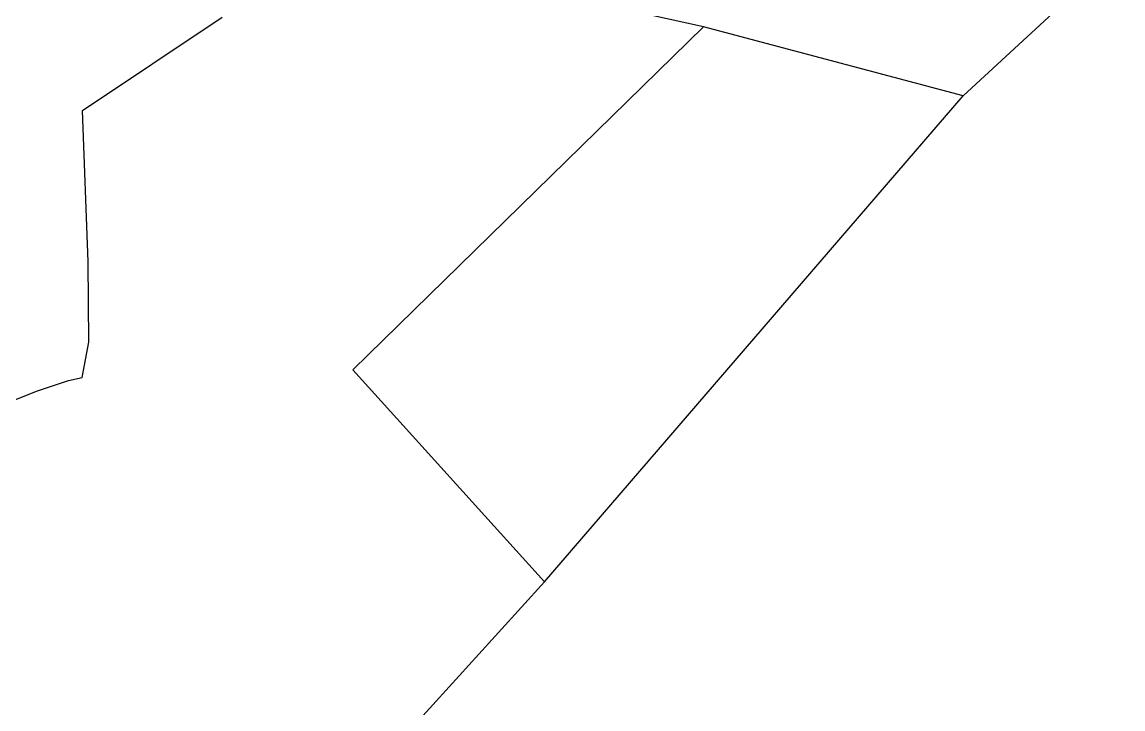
# Model space of a CAD drawing. Header units: millimetres. Extents: x 150192 to 154662, y -198734 to -196104.
# Drawn here: x 152493.7 to 152768.5, y -197645 to -197473.5 of the extents above; entities that cross this region are included whole.
import ezdxf

# ---------------------------------------------------------------- set-up
doc = ezdxf.new("R2010")
doc.units = ezdxf.units.MM
doc.layers.add('2', color=7, linetype='Continuous')

msp = doc.modelspace()

# ---------------------------------------------------------------- linework, layer by layer
at = {"layer": '2', "color": 1, "linetype": 'Continuous'}
for p, q in [((152728.58813, -197491.92463), (152768.46613, -197455.08663)), ((152663.81013, -197474.73363), (152624.81613, -197466.07163)), ((152728.58813, -197491.92463), (152663.81013, -197474.73363)), ((152624.06913, -197613.24963), (152728.58813, -197491.92463)), ((152550.28213, -197694.68063), (152624.06913, -197613.24963))]:
    msp.add_line(p, q, dxfattribs=at)
for points in [[(152486.25513, -197570.47463), (152491.33513, -197568.06263), (152497.30513, -197565.65063), (152505.30613, -197562.98563), (152508.73513, -197562.22463), (152510.38613, -197553.45563), (152510.25713, -197533.37463), (152508.85613, -197495.62563), (152543.65513, -197472.25763)], [(152663.81013, -197474.73363), (152576.30613, -197560.35263), (152624.06913, -197613.24963)]]:
    msp.add_lwpolyline(points, dxfattribs=at)

doc.saveas('drawing.dxf')
